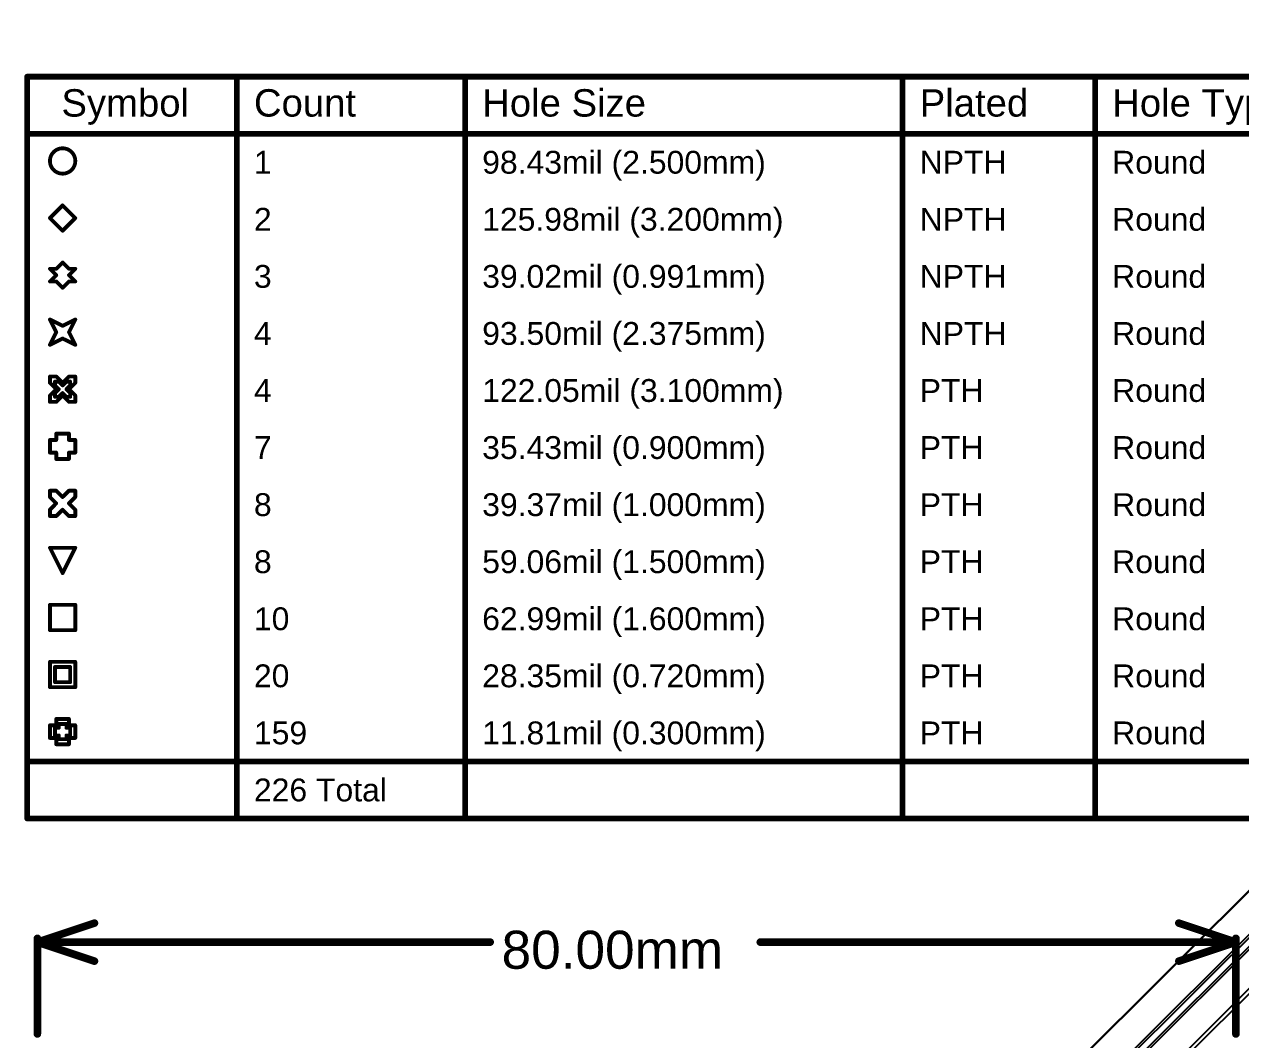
# Model space of a CAD drawing. Header units: inches. Extents: x -5 to 5258, y -4 to 5281.
# Drawn here: x -4.9 to 76.3, y 106.3 to 174.1 of the extents above; entities that cross this region are included whole.
import ezdxf

# ---------------------------------------------------------------- set-up
doc = ezdxf.new("R2010")
doc.units = ezdxf.units.IN
for name, color, linetype in [('Dimensions', 6, 'Continuous'), ('Drill Drawing', 1, 'Continuous'), ('Top Solder', 216, 'Continuous')]:
    doc.layers.add(name, color=color, linetype=linetype)
doc.styles.add('Arial', font='', dxfattribs={"height": 0.2})
doc.styles.get('Arial').set_extended_font_data('Arial')

# ---------------------------------------------------------------- blocks, each defined once
blk = doc.blocks.new('28_UFQFPN__4_4__9')
at = {"layer": 'Top Solder'}
for p in [(-1.739, 1.711), (-1.589, -1.289), (-1.289, 2.211), (-1.289, -1.589), (1.561, -1.589), (1.711, 2.211), (2.211, 1.711), (2.211, -1.289)]:
    blk.add_line(p, (5248.373, 5235.421), dxfattribs=at)

msp = doc.modelspace()

# ---------------------------------------------------------------- linework, layer by layer
at = {"layer": 'Dimensions'}
for points in [[(-4.009, 112.776, 0.508, 0.508, 0), (-0.199, 114.046, 0.508, 0.508, 0)], [(72.181, 114.046, 0.508, 0.508, 0), (75.991, 112.776, 0.508, 0.508, 0)], [(-4.009, 106.644, 0.508, 0.508, 0), (-4.009, 113.03, 0.508, 0.508, 0)], [(-4.009, 112.776, 0.508, 0.508, 0), (-0.199, 111.506, 0.508, 0.508, 0)], [(-4.009, 112.776, 0.508, 0.508, 0), (26.214, 112.776, 0.508, 0.508, 0)], [(44.243, 112.776, 0.508, 0.508, 0), (75.991, 112.776, 0.508, 0.508, 0)], [(72.181, 111.506, 0.508, 0.508, 0), (75.991, 112.776, 0.508, 0.508, 0)], [(75.991, 106.644, 0.508, 0.508, 0), (75.991, 113.03, 0.508, 0.508, 0)]]:
    msp.add_lwpolyline(points, format="xyseb", dxfattribs=at)
for points in [[(-0.326, 114.046, 0.254, 0.254, 1), (-0.072, 114.046, 0.254, 0.254, 1)], [(72.054, 114.046, 0.254, 0.254, 1), (72.308, 114.046, 0.254, 0.254, 1)], [(-4.136, 113.03, 0.254, 0.254, 1), (-3.882, 113.03, 0.254, 0.254, 1)], [(-4.136, 112.776, 0.254, 0.254, 1), (-3.882, 112.776, 0.254, 0.254, 1)], [(-4.136, 112.776, 0.254, 0.254, 1), (-3.882, 112.776, 0.254, 0.254, 1)], [(-4.136, 112.776, 0.254, 0.254, 1), (-3.882, 112.776, 0.254, 0.254, 1)], [(26.087, 112.776, 0.254, 0.254, 1), (26.341, 112.776, 0.254, 0.254, 1)], [(44.116, 112.776, 0.254, 0.254, 1), (44.37, 112.776, 0.254, 0.254, 1)], [(75.864, 113.03, 0.254, 0.254, 1), (76.118, 113.03, 0.254, 0.254, 1)], [(75.864, 112.776, 0.254, 0.254, 1), (76.118, 112.776, 0.254, 0.254, 1)], [(75.864, 112.776, 0.254, 0.254, 1), (76.118, 112.776, 0.254, 0.254, 1)], [(75.864, 112.776, 0.254, 0.254, 1), (76.118, 112.776, 0.254, 0.254, 1)], [(-0.326, 111.506, 0.254, 0.254, 1), (-0.072, 111.506, 0.254, 0.254, 1)], [(72.054, 111.506, 0.254, 0.254, 1), (72.308, 111.506, 0.254, 0.254, 1)], [(-4.136, 106.644, 0.254, 0.254, 1), (-3.882, 106.644, 0.254, 0.254, 1)], [(75.864, 106.644, 0.254, 0.254, 1), (76.118, 106.644, 0.254, 0.254, 1)]]:
    msp.add_lwpolyline(points, format="xyseb", close=True, dxfattribs=at)
at = {"layer": 'Drill Drawing'}
for points in [[(-4.689, 170.561, 0.381, 0.381, 0), (278.035, 170.561, 0.381, 0.381, 0)], [(-4.689, 121.031, 0.381, 0.381, 0), (-4.689, 170.561, 0.381, 0.381, 0)], [(9.303, 121.031, 0.381, 0.381, 0), (9.303, 170.561, 0.381, 0.381, 0)], [(24.539, 121.031, 0.381, 0.381, 0), (24.539, 170.561, 0.381, 0.381, 0)], [(53.741, 121.031, 0.381, 0.381, 0), (53.741, 170.561, 0.381, 0.381, 0)], [(66.59, 121.031, 0.381, 0.381, 0), (66.59, 170.561, 0.381, 0.381, 0)], [(-4.689, 166.751, 0.381, 0.381, 0), (278.035, 166.751, 0.381, 0.381, 0)], [(-3.17, 161.121, 0.254, 0.254, 0), (-2.324, 161.967, 0.254, 0.254, 0)], [(-2.324, 161.967, 0.254, 0.254, 0), (-1.477, 161.121, 0.254, 0.254, 0)], [(-3.17, 161.121, 0.254, 0.254, 0), (-2.324, 160.274, 0.254, 0.254, 0)], [(-2.324, 160.274, 0.254, 0.254, 0), (-1.477, 161.121, 0.254, 0.254, 0)], [(-3.17, 157.734, 0.254, 0.254, 0), (-2.747, 157.311, 0.254, 0.254, 0)], [(-3.17, 157.734, 0.254, 0.254, 0), (-2.747, 157.734, 0.254, 0.254, 0)], [(-2.747, 157.734, 0.254, 0.254, 0), (-2.324, 158.157, 0.254, 0.254, 0)], [(-2.324, 158.157, 0.254, 0.254, 0), (-1.9, 157.734, 0.254, 0.254, 0)], [(-1.9, 157.734, 0.254, 0.254, 0), (-1.477, 157.734, 0.254, 0.254, 0)], [(-1.9, 157.311, 0.254, 0.254, 0), (-1.477, 157.734, 0.254, 0.254, 0)], [(-3.17, 156.887, 0.254, 0.254, 0), (-2.747, 157.311, 0.254, 0.254, 0)], [(-3.17, 156.887, 0.254, 0.254, 0), (-2.747, 156.887, 0.254, 0.254, 0)], [(-2.747, 156.887, 0.254, 0.254, 0), (-2.324, 156.464, 0.254, 0.254, 0)], [(-2.324, 156.464, 0.254, 0.254, 0), (-1.9, 156.887, 0.254, 0.254, 0)], [(-1.9, 157.311, 0.254, 0.254, 0), (-1.477, 156.887, 0.254, 0.254, 0)], [(-1.9, 156.887, 0.254, 0.254, 0), (-1.477, 156.887, 0.254, 0.254, 0)], [(-3.17, 154.347, 0.254, 0.254, 0), (-2.324, 153.924, 0.254, 0.254, 0)], [(-3.17, 154.347, 0.254, 0.254, 0), (-2.747, 153.501, 0.254, 0.254, 0)], [(-2.324, 153.924, 0.254, 0.254, 0), (-1.477, 154.347, 0.254, 0.254, 0)], [(-1.9, 153.501, 0.254, 0.254, 0), (-1.477, 154.347, 0.254, 0.254, 0)], [(-3.17, 152.654, 0.254, 0.254, 0), (-2.747, 153.501, 0.254, 0.254, 0)], [(-1.9, 153.501, 0.254, 0.254, 0), (-1.477, 152.654, 0.254, 0.254, 0)], [(-3.17, 152.654, 0.254, 0.254, 0), (-2.324, 153.077, 0.254, 0.254, 0)], [(-2.324, 153.077, 0.254, 0.254, 0), (-1.477, 152.654, 0.254, 0.254, 0)], [(-3.17, 150.114, 0.254, 0.254, 0), (-3.17, 150.537, 0.254, 0.254, 0)], [(-3.17, 150.537, 0.254, 0.254, 0), (-2.747, 150.537, 0.254, 0.254, 0)], [(-3.17, 150.114, 0.254, 0.254, 0), (-2.747, 149.691, 0.254, 0.254, 0)], [(-2.832, 149.945, 0.254, 0.254, 0), (-2.832, 150.199, 0.254, 0.254, 0)], [(-2.832, 150.199, 0.254, 0.254, 0), (-2.578, 150.199, 0.254, 0.254, 0)], [(-2.747, 150.537, 0.254, 0.254, 0), (-2.324, 150.114, 0.254, 0.254, 0)], [(-2.578, 150.199, 0.254, 0.254, 0), (-2.324, 149.945, 0.254, 0.254, 0)], [(-2.324, 150.114, 0.254, 0.254, 0), (-1.9, 150.537, 0.254, 0.254, 0)], [(-2.324, 149.945, 0.254, 0.254, 0), (-2.07, 150.199, 0.254, 0.254, 0)], [(-2.07, 150.199, 0.254, 0.254, 0), (-1.816, 150.199, 0.254, 0.254, 0)], [(-1.9, 150.537, 0.254, 0.254, 0), (-1.477, 150.537, 0.254, 0.254, 0)], [(-1.9, 149.691, 0.254, 0.254, 0), (-1.477, 150.114, 0.254, 0.254, 0)], [(-1.816, 149.945, 0.254, 0.254, 0), (-1.816, 150.199, 0.254, 0.254, 0)], [(-1.477, 150.114, 0.254, 0.254, 0), (-1.477, 150.537, 0.254, 0.254, 0)], [(-3.17, 149.267, 0.254, 0.254, 0), (-2.747, 149.691, 0.254, 0.254, 0)], [(-3.17, 148.844, 0.254, 0.254, 0), (-3.17, 149.267, 0.254, 0.254, 0)], [(-2.832, 149.945, 0.254, 0.254, 0), (-2.578, 149.691, 0.254, 0.254, 0)], [(-2.832, 149.437, 0.254, 0.254, 0), (-2.578, 149.691, 0.254, 0.254, 0)], [(-2.832, 149.183, 0.254, 0.254, 0), (-2.832, 149.437, 0.254, 0.254, 0)], [(-2.747, 148.844, 0.254, 0.254, 0), (-2.324, 149.267, 0.254, 0.254, 0)], [(-2.578, 149.183, 0.254, 0.254, 0), (-2.324, 149.437, 0.254, 0.254, 0)], [(-2.324, 149.437, 0.254, 0.254, 0), (-2.07, 149.183, 0.254, 0.254, 0)], [(-2.324, 149.267, 0.254, 0.254, 0), (-1.9, 148.844, 0.254, 0.254, 0)], [(-2.07, 149.691, 0.254, 0.254, 0), (-1.816, 149.945, 0.254, 0.254, 0)], [(-2.07, 149.691, 0.254, 0.254, 0), (-1.816, 149.437, 0.254, 0.254, 0)], [(-1.9, 149.691, 0.254, 0.254, 0), (-1.477, 149.267, 0.254, 0.254, 0)], [(-1.816, 149.183, 0.254, 0.254, 0), (-1.816, 149.437, 0.254, 0.254, 0)], [(-1.477, 148.844, 0.254, 0.254, 0), (-1.477, 149.267, 0.254, 0.254, 0)], [(-3.17, 148.844, 0.254, 0.254, 0), (-2.747, 148.844, 0.254, 0.254, 0)], [(-2.832, 149.183, 0.254, 0.254, 0), (-2.578, 149.183, 0.254, 0.254, 0)], [(-2.07, 149.183, 0.254, 0.254, 0), (-1.816, 149.183, 0.254, 0.254, 0)], [(-1.9, 148.844, 0.254, 0.254, 0), (-1.477, 148.844, 0.254, 0.254, 0)], [(-3.17, 145.457, 0.254, 0.254, 0), (-3.17, 146.304, 0.254, 0.254, 0)], [(-3.17, 146.304, 0.254, 0.254, 0), (-2.747, 146.304, 0.254, 0.254, 0)], [(-2.747, 146.304, 0.254, 0.254, 0), (-2.747, 146.727, 0.254, 0.254, 0)], [(-2.747, 146.727, 0.254, 0.254, 0), (-1.9, 146.727, 0.254, 0.254, 0)], [(-1.9, 146.304, 0.254, 0.254, 0), (-1.9, 146.727, 0.254, 0.254, 0)], [(-1.9, 146.304, 0.254, 0.254, 0), (-1.477, 146.304, 0.254, 0.254, 0)], [(-1.477, 145.457, 0.254, 0.254, 0), (-1.477, 146.304, 0.254, 0.254, 0)], [(-3.17, 145.457, 0.254, 0.254, 0), (-2.747, 145.457, 0.254, 0.254, 0)], [(-2.747, 145.034, 0.254, 0.254, 0), (-2.747, 145.457, 0.254, 0.254, 0)], [(-1.9, 145.457, 0.254, 0.254, 0), (-1.477, 145.457, 0.254, 0.254, 0)], [(-1.9, 145.034, 0.254, 0.254, 0), (-1.9, 145.457, 0.254, 0.254, 0)], [(-2.747, 145.034, 0.254, 0.254, 0), (-1.9, 145.034, 0.254, 0.254, 0)], [(-3.17, 142.494, 0.254, 0.254, 0), (-3.17, 142.917, 0.254, 0.254, 0)], [(-3.17, 142.917, 0.254, 0.254, 0), (-2.747, 142.917, 0.254, 0.254, 0)], [(-2.747, 142.917, 0.254, 0.254, 0), (-2.324, 142.494, 0.254, 0.254, 0)], [(-2.324, 142.494, 0.254, 0.254, 0), (-1.9, 142.917, 0.254, 0.254, 0)], [(-1.9, 142.917, 0.254, 0.254, 0), (-1.477, 142.917, 0.254, 0.254, 0)], [(-1.477, 142.494, 0.254, 0.254, 0), (-1.477, 142.917, 0.254, 0.254, 0)], [(-3.17, 142.494, 0.254, 0.254, 0), (-2.747, 142.071, 0.254, 0.254, 0)], [(-3.17, 141.647, 0.254, 0.254, 0), (-2.747, 142.071, 0.254, 0.254, 0)], [(-1.9, 142.071, 0.254, 0.254, 0), (-1.477, 142.494, 0.254, 0.254, 0)], [(-1.9, 142.071, 0.254, 0.254, 0), (-1.477, 141.647, 0.254, 0.254, 0)], [(-3.17, 141.224, 0.254, 0.254, 0), (-3.17, 141.647, 0.254, 0.254, 0)], [(-3.17, 141.224, 0.254, 0.254, 0), (-2.747, 141.224, 0.254, 0.254, 0)], [(-2.747, 141.224, 0.254, 0.254, 0), (-2.324, 141.647, 0.254, 0.254, 0)], [(-2.324, 141.647, 0.254, 0.254, 0), (-1.9, 141.224, 0.254, 0.254, 0)], [(-1.9, 141.224, 0.254, 0.254, 0), (-1.477, 141.224, 0.254, 0.254, 0)], [(-1.477, 141.224, 0.254, 0.254, 0), (-1.477, 141.647, 0.254, 0.254, 0)], [(-3.17, 139.107, 0.254, 0.254, 0), (-1.477, 139.107, 0.254, 0.254, 0)], [(-3.17, 139.107, 0.254, 0.254, 0), (-2.324, 137.414, 0.254, 0.254, 0)], [(-2.324, 137.414, 0.254, 0.254, 0), (-1.477, 139.107, 0.254, 0.254, 0)], [(-3.17, 135.297, 0.254, 0.254, 0), (-1.477, 135.297, 0.254, 0.254, 0)], [(-3.17, 133.604, 0.254, 0.254, 0), (-3.17, 135.297, 0.254, 0.254, 0)], [(-1.477, 133.604, 0.254, 0.254, 0), (-1.477, 135.297, 0.254, 0.254, 0)], [(-3.17, 133.604, 0.254, 0.254, 0), (-1.477, 133.604, 0.254, 0.254, 0)], [(-3.17, 131.487, 0.254, 0.254, 0), (-1.477, 131.487, 0.254, 0.254, 0)], [(-3.17, 129.794, 0.254, 0.254, 0), (-3.17, 131.487, 0.254, 0.254, 0)], [(-1.477, 129.794, 0.254, 0.254, 0), (-1.477, 131.487, 0.254, 0.254, 0)], [(-2.832, 131.149, 0.254, 0.254, 0), (-1.816, 131.149, 0.254, 0.254, 0)], [(-2.832, 130.133, 0.254, 0.254, 0), (-2.832, 131.149, 0.254, 0.254, 0)], [(-1.816, 130.133, 0.254, 0.254, 0), (-1.816, 131.149, 0.254, 0.254, 0)], [(-3.17, 129.794, 0.254, 0.254, 0), (-1.477, 129.794, 0.254, 0.254, 0)], [(-2.832, 130.133, 0.254, 0.254, 0), (-1.816, 130.133, 0.254, 0.254, 0)], [(-2.747, 127.254, 0.254, 0.254, 0), (-2.747, 127.677, 0.254, 0.254, 0)], [(-2.747, 127.677, 0.254, 0.254, 0), (-1.9, 127.677, 0.254, 0.254, 0)], [(-2.578, 127.085, 0.254, 0.254, 0), (-2.578, 127.339, 0.254, 0.254, 0)], [(-2.578, 127.339, 0.254, 0.254, 0), (-2.07, 127.339, 0.254, 0.254, 0)], [(-2.07, 127.085, 0.254, 0.254, 0), (-2.07, 127.339, 0.254, 0.254, 0)], [(-1.9, 127.254, 0.254, 0.254, 0), (-1.9, 127.677, 0.254, 0.254, 0)], [(-3.17, 126.407, 0.254, 0.254, 0), (-3.17, 127.254, 0.254, 0.254, 0)], [(-3.17, 127.254, 0.254, 0.254, 0), (-2.747, 127.254, 0.254, 0.254, 0)], [(-2.832, 126.577, 0.254, 0.254, 0), (-2.832, 127.085, 0.254, 0.254, 0)], [(-2.832, 127.085, 0.254, 0.254, 0), (-2.578, 127.085, 0.254, 0.254, 0)], [(-2.832, 126.577, 0.254, 0.254, 0), (-2.578, 126.577, 0.254, 0.254, 0)], [(-2.578, 126.323, 0.254, 0.254, 0), (-2.578, 126.577, 0.254, 0.254, 0)], [(-2.07, 127.085, 0.254, 0.254, 0), (-1.816, 127.085, 0.254, 0.254, 0)], [(-2.07, 126.577, 0.254, 0.254, 0), (-1.816, 126.577, 0.254, 0.254, 0)], [(-2.07, 126.323, 0.254, 0.254, 0), (-2.07, 126.577, 0.254, 0.254, 0)], [(-1.9, 127.254, 0.254, 0.254, 0), (-1.477, 127.254, 0.254, 0.254, 0)], [(-1.816, 126.577, 0.254, 0.254, 0), (-1.816, 127.085, 0.254, 0.254, 0)], [(-1.477, 126.407, 0.254, 0.254, 0), (-1.477, 127.254, 0.254, 0.254, 0)], [(-3.17, 126.407, 0.254, 0.254, 0), (-2.747, 126.407, 0.254, 0.254, 0)], [(-2.747, 125.984, 0.254, 0.254, 0), (-2.747, 126.407, 0.254, 0.254, 0)], [(-2.747, 125.984, 0.254, 0.254, 0), (-1.9, 125.984, 0.254, 0.254, 0)], [(-2.578, 126.323, 0.254, 0.254, 0), (-2.07, 126.323, 0.254, 0.254, 0)], [(-1.9, 126.407, 0.254, 0.254, 0), (-1.477, 126.407, 0.254, 0.254, 0)], [(-1.9, 125.984, 0.254, 0.254, 0), (-1.9, 126.407, 0.254, 0.254, 0)], [(-4.689, 124.841, 0.381, 0.381, 0), (278.035, 124.841, 0.381, 0.381, 0)], [(-4.689, 121.031, 0.381, 0.381, 0), (278.035, 121.031, 0.381, 0.381, 0)]]:
    msp.add_lwpolyline(points, format="xyseb", dxfattribs=at)
for points in [[(-4.784, 170.561, 0.191, 0.191, 1), (-4.594, 170.561, 0.191, 0.191, 1)], [(-4.784, 170.561, 0.191, 0.191, 1), (-4.594, 170.561, 0.191, 0.191, 1)], [(9.208, 170.561, 0.191, 0.191, 1), (9.398, 170.561, 0.191, 0.191, 1)], [(24.444, 170.561, 0.191, 0.191, 1), (24.634, 170.561, 0.191, 0.191, 1)], [(53.645, 170.561, 0.191, 0.191, 1), (53.836, 170.561, 0.191, 0.191, 1)], [(66.495, 170.561, 0.191, 0.191, 1), (66.685, 170.561, 0.191, 0.191, 1)], [(-4.784, 166.751, 0.191, 0.191, 1), (-4.594, 166.751, 0.191, 0.191, 1)], [(-1.477, 164.931, 0.254, 0.254, 1), (-3.17, 164.931, 0.254, 0.254, 1)], [(-3.234, 164.931, 0.127, 0.127, 1), (-3.107, 164.931, 0.127, 0.127, 1)], [(-1.541, 164.931, 0.127, 0.127, 1), (-1.414, 164.931, 0.127, 0.127, 1)], [(-2.387, 161.967, 0.127, 0.127, 1), (-2.26, 161.967, 0.127, 0.127, 1)], [(-2.387, 161.967, 0.127, 0.127, 1), (-2.26, 161.967, 0.127, 0.127, 1)], [(-3.234, 161.121, 0.127, 0.127, 1), (-3.107, 161.121, 0.127, 0.127, 1)], [(-3.234, 161.121, 0.127, 0.127, 1), (-3.107, 161.121, 0.127, 0.127, 1)], [(-1.541, 161.121, 0.127, 0.127, 1), (-1.414, 161.121, 0.127, 0.127, 1)], [(-1.541, 161.121, 0.127, 0.127, 1), (-1.414, 161.121, 0.127, 0.127, 1)], [(-2.387, 160.274, 0.127, 0.127, 1), (-2.26, 160.274, 0.127, 0.127, 1)], [(-2.387, 160.274, 0.127, 0.127, 1), (-2.26, 160.274, 0.127, 0.127, 1)], [(-3.234, 157.734, 0.127, 0.127, 1), (-3.107, 157.734, 0.127, 0.127, 1)], [(-3.234, 157.734, 0.127, 0.127, 1), (-3.107, 157.734, 0.127, 0.127, 1)], [(-2.811, 157.734, 0.127, 0.127, 1), (-2.684, 157.734, 0.127, 0.127, 1)], [(-2.811, 157.734, 0.127, 0.127, 1), (-2.684, 157.734, 0.127, 0.127, 1)], [(-2.387, 158.157, 0.127, 0.127, 1), (-2.26, 158.157, 0.127, 0.127, 1)], [(-2.387, 158.157, 0.127, 0.127, 1), (-2.26, 158.157, 0.127, 0.127, 1)], [(-1.964, 157.734, 0.127, 0.127, 1), (-1.837, 157.734, 0.127, 0.127, 1)], [(-1.964, 157.734, 0.127, 0.127, 1), (-1.837, 157.734, 0.127, 0.127, 1)], [(-1.541, 157.734, 0.127, 0.127, 1), (-1.414, 157.734, 0.127, 0.127, 1)], [(-1.541, 157.734, 0.127, 0.127, 1), (-1.414, 157.734, 0.127, 0.127, 1)], [(-3.234, 156.887, 0.127, 0.127, 1), (-3.107, 156.887, 0.127, 0.127, 1)], [(-3.234, 156.887, 0.127, 0.127, 1), (-3.107, 156.887, 0.127, 0.127, 1)], [(-2.811, 157.311, 0.127, 0.127, 1), (-2.684, 157.311, 0.127, 0.127, 1)], [(-2.811, 157.311, 0.127, 0.127, 1), (-2.684, 157.311, 0.127, 0.127, 1)], [(-2.811, 156.887, 0.127, 0.127, 1), (-2.684, 156.887, 0.127, 0.127, 1)], [(-2.811, 156.887, 0.127, 0.127, 1), (-2.684, 156.887, 0.127, 0.127, 1)], [(-1.964, 157.311, 0.127, 0.127, 1), (-1.837, 157.311, 0.127, 0.127, 1)], [(-1.964, 157.311, 0.127, 0.127, 1), (-1.837, 157.311, 0.127, 0.127, 1)], [(-1.964, 156.887, 0.127, 0.127, 1), (-1.837, 156.887, 0.127, 0.127, 1)], [(-1.964, 156.887, 0.127, 0.127, 1), (-1.837, 156.887, 0.127, 0.127, 1)], [(-1.541, 156.887, 0.127, 0.127, 1), (-1.414, 156.887, 0.127, 0.127, 1)], [(-1.541, 156.887, 0.127, 0.127, 1), (-1.414, 156.887, 0.127, 0.127, 1)], [(-2.387, 156.464, 0.127, 0.127, 1), (-2.26, 156.464, 0.127, 0.127, 1)], [(-2.387, 156.464, 0.127, 0.127, 1), (-2.26, 156.464, 0.127, 0.127, 1)], [(-3.234, 154.347, 0.127, 0.127, 1), (-3.107, 154.347, 0.127, 0.127, 1)], [(-3.234, 154.347, 0.127, 0.127, 1), (-3.107, 154.347, 0.127, 0.127, 1)], [(-1.541, 154.347, 0.127, 0.127, 1), (-1.414, 154.347, 0.127, 0.127, 1)], [(-1.541, 154.347, 0.127, 0.127, 1), (-1.414, 154.347, 0.127, 0.127, 1)], [(-2.811, 153.501, 0.127, 0.127, 1), (-2.684, 153.501, 0.127, 0.127, 1)], [(-2.811, 153.501, 0.127, 0.127, 1), (-2.684, 153.501, 0.127, 0.127, 1)], [(-2.387, 153.924, 0.127, 0.127, 1), (-2.26, 153.924, 0.127, 0.127, 1)], [(-2.387, 153.924, 0.127, 0.127, 1), (-2.26, 153.924, 0.127, 0.127, 1)], [(-1.964, 153.501, 0.127, 0.127, 1), (-1.837, 153.501, 0.127, 0.127, 1)], [(-1.964, 153.501, 0.127, 0.127, 1), (-1.837, 153.501, 0.127, 0.127, 1)], [(-3.234, 152.654, 0.127, 0.127, 1), (-3.107, 152.654, 0.127, 0.127, 1)], [(-3.234, 152.654, 0.127, 0.127, 1), (-3.107, 152.654, 0.127, 0.127, 1)], [(-2.387, 153.077, 0.127, 0.127, 1), (-2.26, 153.077, 0.127, 0.127, 1)], [(-2.387, 153.077, 0.127, 0.127, 1), (-2.26, 153.077, 0.127, 0.127, 1)], [(-1.541, 152.654, 0.127, 0.127, 1), (-1.414, 152.654, 0.127, 0.127, 1)], [(-1.541, 152.654, 0.127, 0.127, 1), (-1.414, 152.654, 0.127, 0.127, 1)], [(-3.234, 150.537, 0.127, 0.127, 1), (-3.107, 150.537, 0.127, 0.127, 1)], [(-3.234, 150.537, 0.127, 0.127, 1), (-3.107, 150.537, 0.127, 0.127, 1)], [(-3.234, 150.114, 0.127, 0.127, 1), (-3.107, 150.114, 0.127, 0.127, 1)], [(-3.234, 150.114, 0.127, 0.127, 1), (-3.107, 150.114, 0.127, 0.127, 1)], [(-2.895, 150.199, 0.127, 0.127, 1), (-2.768, 150.199, 0.127, 0.127, 1)], [(-2.895, 150.199, 0.127, 0.127, 1), (-2.768, 150.199, 0.127, 0.127, 1)], [(-2.811, 150.537, 0.127, 0.127, 1), (-2.684, 150.537, 0.127, 0.127, 1)], [(-2.811, 150.537, 0.127, 0.127, 1), (-2.684, 150.537, 0.127, 0.127, 1)], [(-2.641, 150.199, 0.127, 0.127, 1), (-2.514, 150.199, 0.127, 0.127, 1)], [(-2.641, 150.199, 0.127, 0.127, 1), (-2.514, 150.199, 0.127, 0.127, 1)], [(-2.387, 150.114, 0.127, 0.127, 1), (-2.26, 150.114, 0.127, 0.127, 1)], [(-2.387, 150.114, 0.127, 0.127, 1), (-2.26, 150.114, 0.127, 0.127, 1)], [(-2.133, 150.199, 0.127, 0.127, 1), (-2.006, 150.199, 0.127, 0.127, 1)], [(-2.133, 150.199, 0.127, 0.127, 1), (-2.006, 150.199, 0.127, 0.127, 1)], [(-1.964, 150.537, 0.127, 0.127, 1), (-1.837, 150.537, 0.127, 0.127, 1)], [(-1.964, 150.537, 0.127, 0.127, 1), (-1.837, 150.537, 0.127, 0.127, 1)], [(-1.879, 150.199, 0.127, 0.127, 1), (-1.752, 150.199, 0.127, 0.127, 1)], [(-1.879, 150.199, 0.127, 0.127, 1), (-1.752, 150.199, 0.127, 0.127, 1)], [(-1.541, 150.537, 0.127, 0.127, 1), (-1.414, 150.537, 0.127, 0.127, 1)], [(-1.541, 150.537, 0.127, 0.127, 1), (-1.414, 150.537, 0.127, 0.127, 1)], [(-1.541, 150.114, 0.127, 0.127, 1), (-1.414, 150.114, 0.127, 0.127, 1)], [(-1.541, 150.114, 0.127, 0.127, 1), (-1.414, 150.114, 0.127, 0.127, 1)], [(-3.234, 149.267, 0.127, 0.127, 1), (-3.107, 149.267, 0.127, 0.127, 1)], [(-3.234, 149.267, 0.127, 0.127, 1), (-3.107, 149.267, 0.127, 0.127, 1)], [(-2.895, 149.945, 0.127, 0.127, 1), (-2.768, 149.945, 0.127, 0.127, 1)], [(-2.895, 149.945, 0.127, 0.127, 1), (-2.768, 149.945, 0.127, 0.127, 1)], [(-2.895, 149.437, 0.127, 0.127, 1), (-2.768, 149.437, 0.127, 0.127, 1)], [(-2.895, 149.437, 0.127, 0.127, 1), (-2.768, 149.437, 0.127, 0.127, 1)], [(-2.811, 149.691, 0.127, 0.127, 1), (-2.684, 149.691, 0.127, 0.127, 1)], [(-2.811, 149.691, 0.127, 0.127, 1), (-2.684, 149.691, 0.127, 0.127, 1)], [(-2.641, 149.691, 0.127, 0.127, 1), (-2.514, 149.691, 0.127, 0.127, 1)], [(-2.641, 149.691, 0.127, 0.127, 1), (-2.514, 149.691, 0.127, 0.127, 1)], [(-2.387, 149.945, 0.127, 0.127, 1), (-2.26, 149.945, 0.127, 0.127, 1)], [(-2.387, 149.945, 0.127, 0.127, 1), (-2.26, 149.945, 0.127, 0.127, 1)], [(-2.387, 149.437, 0.127, 0.127, 1), (-2.26, 149.437, 0.127, 0.127, 1)], [(-2.387, 149.437, 0.127, 0.127, 1), (-2.26, 149.437, 0.127, 0.127, 1)], [(-2.387, 149.267, 0.127, 0.127, 1), (-2.26, 149.267, 0.127, 0.127, 1)], [(-2.387, 149.267, 0.127, 0.127, 1), (-2.26, 149.267, 0.127, 0.127, 1)], [(-2.133, 149.691, 0.127, 0.127, 1), (-2.006, 149.691, 0.127, 0.127, 1)], [(-2.133, 149.691, 0.127, 0.127, 1), (-2.006, 149.691, 0.127, 0.127, 1)], [(-1.964, 149.691, 0.127, 0.127, 1), (-1.837, 149.691, 0.127, 0.127, 1)], [(-1.964, 149.691, 0.127, 0.127, 1), (-1.837, 149.691, 0.127, 0.127, 1)], [(-1.879, 149.945, 0.127, 0.127, 1), (-1.752, 149.945, 0.127, 0.127, 1)], [(-1.879, 149.945, 0.127, 0.127, 1), (-1.752, 149.945, 0.127, 0.127, 1)], [(-1.879, 149.437, 0.127, 0.127, 1), (-1.752, 149.437, 0.127, 0.127, 1)], [(-1.879, 149.437, 0.127, 0.127, 1), (-1.752, 149.437, 0.127, 0.127, 1)], [(-1.541, 149.267, 0.127, 0.127, 1), (-1.414, 149.267, 0.127, 0.127, 1)], [(-1.541, 149.267, 0.127, 0.127, 1), (-1.414, 149.267, 0.127, 0.127, 1)], [(-3.234, 148.844, 0.127, 0.127, 1), (-3.107, 148.844, 0.127, 0.127, 1)], [(-3.234, 148.844, 0.127, 0.127, 1), (-3.107, 148.844, 0.127, 0.127, 1)], [(-2.895, 149.183, 0.127, 0.127, 1), (-2.768, 149.183, 0.127, 0.127, 1)], [(-2.895, 149.183, 0.127, 0.127, 1), (-2.768, 149.183, 0.127, 0.127, 1)], [(-2.811, 148.844, 0.127, 0.127, 1), (-2.684, 148.844, 0.127, 0.127, 1)], [(-2.811, 148.844, 0.127, 0.127, 1), (-2.684, 148.844, 0.127, 0.127, 1)], [(-2.641, 149.183, 0.127, 0.127, 1), (-2.514, 149.183, 0.127, 0.127, 1)], [(-2.641, 149.183, 0.127, 0.127, 1), (-2.514, 149.183, 0.127, 0.127, 1)], [(-2.133, 149.183, 0.127, 0.127, 1), (-2.006, 149.183, 0.127, 0.127, 1)], [(-2.133, 149.183, 0.127, 0.127, 1), (-2.006, 149.183, 0.127, 0.127, 1)], [(-1.964, 148.844, 0.127, 0.127, 1), (-1.837, 148.844, 0.127, 0.127, 1)], [(-1.964, 148.844, 0.127, 0.127, 1), (-1.837, 148.844, 0.127, 0.127, 1)], [(-1.879, 149.183, 0.127, 0.127, 1), (-1.752, 149.183, 0.127, 0.127, 1)], [(-1.879, 149.183, 0.127, 0.127, 1), (-1.752, 149.183, 0.127, 0.127, 1)], [(-1.541, 148.844, 0.127, 0.127, 1), (-1.414, 148.844, 0.127, 0.127, 1)], [(-1.541, 148.844, 0.127, 0.127, 1), (-1.414, 148.844, 0.127, 0.127, 1)], [(-3.234, 146.304, 0.127, 0.127, 1), (-3.107, 146.304, 0.127, 0.127, 1)], [(-3.234, 146.304, 0.127, 0.127, 1), (-3.107, 146.304, 0.127, 0.127, 1)], [(-2.811, 146.727, 0.127, 0.127, 1), (-2.684, 146.727, 0.127, 0.127, 1)], [(-2.811, 146.727, 0.127, 0.127, 1), (-2.684, 146.727, 0.127, 0.127, 1)], [(-2.811, 146.304, 0.127, 0.127, 1), (-2.684, 146.304, 0.127, 0.127, 1)], [(-2.811, 146.304, 0.127, 0.127, 1), (-2.684, 146.304, 0.127, 0.127, 1)], [(-1.964, 146.727, 0.127, 0.127, 1), (-1.837, 146.727, 0.127, 0.127, 1)], [(-1.964, 146.727, 0.127, 0.127, 1), (-1.837, 146.727, 0.127, 0.127, 1)], [(-1.964, 146.304, 0.127, 0.127, 1), (-1.837, 146.304, 0.127, 0.127, 1)], [(-1.964, 146.304, 0.127, 0.127, 1), (-1.837, 146.304, 0.127, 0.127, 1)], [(-1.541, 146.304, 0.127, 0.127, 1), (-1.414, 146.304, 0.127, 0.127, 1)], [(-1.541, 146.304, 0.127, 0.127, 1), (-1.414, 146.304, 0.127, 0.127, 1)], [(-3.234, 145.457, 0.127, 0.127, 1), (-3.107, 145.457, 0.127, 0.127, 1)], [(-3.234, 145.457, 0.127, 0.127, 1), (-3.107, 145.457, 0.127, 0.127, 1)], [(-2.811, 145.457, 0.127, 0.127, 1), (-2.684, 145.457, 0.127, 0.127, 1)], [(-2.811, 145.457, 0.127, 0.127, 1), (-2.684, 145.457, 0.127, 0.127, 1)], [(-1.964, 145.457, 0.127, 0.127, 1), (-1.837, 145.457, 0.127, 0.127, 1)], [(-1.964, 145.457, 0.127, 0.127, 1), (-1.837, 145.457, 0.127, 0.127, 1)], [(-1.541, 145.457, 0.127, 0.127, 1), (-1.414, 145.457, 0.127, 0.127, 1)], [(-1.541, 145.457, 0.127, 0.127, 1), (-1.414, 145.457, 0.127, 0.127, 1)], [(-2.811, 145.034, 0.127, 0.127, 1), (-2.684, 145.034, 0.127, 0.127, 1)], [(-2.811, 145.034, 0.127, 0.127, 1), (-2.684, 145.034, 0.127, 0.127, 1)], [(-1.964, 145.034, 0.127, 0.127, 1), (-1.837, 145.034, 0.127, 0.127, 1)], [(-1.964, 145.034, 0.127, 0.127, 1), (-1.837, 145.034, 0.127, 0.127, 1)], [(-3.234, 142.917, 0.127, 0.127, 1), (-3.107, 142.917, 0.127, 0.127, 1)], [(-3.234, 142.917, 0.127, 0.127, 1), (-3.107, 142.917, 0.127, 0.127, 1)], [(-2.811, 142.917, 0.127, 0.127, 1), (-2.684, 142.917, 0.127, 0.127, 1)], [(-2.811, 142.917, 0.127, 0.127, 1), (-2.684, 142.917, 0.127, 0.127, 1)], [(-1.964, 142.917, 0.127, 0.127, 1), (-1.837, 142.917, 0.127, 0.127, 1)], [(-1.964, 142.917, 0.127, 0.127, 1), (-1.837, 142.917, 0.127, 0.127, 1)], [(-1.541, 142.917, 0.127, 0.127, 1), (-1.414, 142.917, 0.127, 0.127, 1)], [(-1.541, 142.917, 0.127, 0.127, 1), (-1.414, 142.917, 0.127, 0.127, 1)], [(-3.234, 142.494, 0.127, 0.127, 1), (-3.107, 142.494, 0.127, 0.127, 1)], [(-3.234, 142.494, 0.127, 0.127, 1), (-3.107, 142.494, 0.127, 0.127, 1)], [(-2.811, 142.071, 0.127, 0.127, 1), (-2.684, 142.071, 0.127, 0.127, 1)], [(-2.811, 142.071, 0.127, 0.127, 1), (-2.684, 142.071, 0.127, 0.127, 1)], [(-2.387, 142.494, 0.127, 0.127, 1), (-2.26, 142.494, 0.127, 0.127, 1)], [(-2.387, 142.494, 0.127, 0.127, 1), (-2.26, 142.494, 0.127, 0.127, 1)], [(-1.964, 142.071, 0.127, 0.127, 1), (-1.837, 142.071, 0.127, 0.127, 1)], [(-1.964, 142.071, 0.127, 0.127, 1), (-1.837, 142.071, 0.127, 0.127, 1)], [(-1.541, 142.494, 0.127, 0.127, 1), (-1.414, 142.494, 0.127, 0.127, 1)], [(-1.541, 142.494, 0.127, 0.127, 1), (-1.414, 142.494, 0.127, 0.127, 1)], [(-3.234, 141.647, 0.127, 0.127, 1), (-3.107, 141.647, 0.127, 0.127, 1)], [(-3.234, 141.647, 0.127, 0.127, 1), (-3.107, 141.647, 0.127, 0.127, 1)], [(-3.234, 141.224, 0.127, 0.127, 1), (-3.107, 141.224, 0.127, 0.127, 1)], [(-3.234, 141.224, 0.127, 0.127, 1), (-3.107, 141.224, 0.127, 0.127, 1)], [(-2.811, 141.224, 0.127, 0.127, 1), (-2.684, 141.224, 0.127, 0.127, 1)], [(-2.811, 141.224, 0.127, 0.127, 1), (-2.684, 141.224, 0.127, 0.127, 1)], [(-2.387, 141.647, 0.127, 0.127, 1), (-2.26, 141.647, 0.127, 0.127, 1)], [(-2.387, 141.647, 0.127, 0.127, 1), (-2.26, 141.647, 0.127, 0.127, 1)], [(-1.964, 141.224, 0.127, 0.127, 1), (-1.837, 141.224, 0.127, 0.127, 1)], [(-1.964, 141.224, 0.127, 0.127, 1), (-1.837, 141.224, 0.127, 0.127, 1)], [(-1.541, 141.647, 0.127, 0.127, 1), (-1.414, 141.647, 0.127, 0.127, 1)], [(-1.541, 141.647, 0.127, 0.127, 1), (-1.414, 141.647, 0.127, 0.127, 1)], [(-1.541, 141.224, 0.127, 0.127, 1), (-1.414, 141.224, 0.127, 0.127, 1)], [(-1.541, 141.224, 0.127, 0.127, 1), (-1.414, 141.224, 0.127, 0.127, 1)], [(-3.234, 139.107, 0.127, 0.127, 1), (-3.107, 139.107, 0.127, 0.127, 1)], [(-3.234, 139.107, 0.127, 0.127, 1), (-3.107, 139.107, 0.127, 0.127, 1)], [(-1.541, 139.107, 0.127, 0.127, 1), (-1.414, 139.107, 0.127, 0.127, 1)], [(-1.541, 139.107, 0.127, 0.127, 1), (-1.414, 139.107, 0.127, 0.127, 1)], [(-2.387, 137.414, 0.127, 0.127, 1), (-2.26, 137.414, 0.127, 0.127, 1)], [(-2.387, 137.414, 0.127, 0.127, 1), (-2.26, 137.414, 0.127, 0.127, 1)], [(-3.234, 135.297, 0.127, 0.127, 1), (-3.107, 135.297, 0.127, 0.127, 1)], [(-3.234, 135.297, 0.127, 0.127, 1), (-3.107, 135.297, 0.127, 0.127, 1)], [(-1.541, 135.297, 0.127, 0.127, 1), (-1.414, 135.297, 0.127, 0.127, 1)], [(-1.541, 135.297, 0.127, 0.127, 1), (-1.414, 135.297, 0.127, 0.127, 1)], [(-3.234, 133.604, 0.127, 0.127, 1), (-3.107, 133.604, 0.127, 0.127, 1)], [(-3.234, 133.604, 0.127, 0.127, 1), (-3.107, 133.604, 0.127, 0.127, 1)], [(-1.541, 133.604, 0.127, 0.127, 1), (-1.414, 133.604, 0.127, 0.127, 1)], [(-1.541, 133.604, 0.127, 0.127, 1), (-1.414, 133.604, 0.127, 0.127, 1)], [(-3.234, 131.487, 0.127, 0.127, 1), (-3.107, 131.487, 0.127, 0.127, 1)], [(-3.234, 131.487, 0.127, 0.127, 1), (-3.107, 131.487, 0.127, 0.127, 1)], [(-1.541, 131.487, 0.127, 0.127, 1), (-1.414, 131.487, 0.127, 0.127, 1)], [(-1.541, 131.487, 0.127, 0.127, 1), (-1.414, 131.487, 0.127, 0.127, 1)], [(-2.895, 131.149, 0.127, 0.127, 1), (-2.768, 131.149, 0.127, 0.127, 1)], [(-2.895, 131.149, 0.127, 0.127, 1), (-2.768, 131.149, 0.127, 0.127, 1)], [(-1.879, 131.149, 0.127, 0.127, 1), (-1.752, 131.149, 0.127, 0.127, 1)], [(-1.879, 131.149, 0.127, 0.127, 1), (-1.752, 131.149, 0.127, 0.127, 1)], [(-3.234, 129.794, 0.127, 0.127, 1), (-3.107, 129.794, 0.127, 0.127, 1)], [(-3.234, 129.794, 0.127, 0.127, 1), (-3.107, 129.794, 0.127, 0.127, 1)], [(-2.895, 130.133, 0.127, 0.127, 1), (-2.768, 130.133, 0.127, 0.127, 1)], [(-2.895, 130.133, 0.127, 0.127, 1), (-2.768, 130.133, 0.127, 0.127, 1)], [(-1.879, 130.133, 0.127, 0.127, 1), (-1.752, 130.133, 0.127, 0.127, 1)], [(-1.879, 130.133, 0.127, 0.127, 1), (-1.752, 130.133, 0.127, 0.127, 1)], [(-1.541, 129.794, 0.127, 0.127, 1), (-1.414, 129.794, 0.127, 0.127, 1)], [(-1.541, 129.794, 0.127, 0.127, 1), (-1.414, 129.794, 0.127, 0.127, 1)], [(-2.811, 127.677, 0.127, 0.127, 1), (-2.684, 127.677, 0.127, 0.127, 1)], [(-2.811, 127.677, 0.127, 0.127, 1), (-2.684, 127.677, 0.127, 0.127, 1)], [(-2.641, 127.339, 0.127, 0.127, 1), (-2.514, 127.339, 0.127, 0.127, 1)], [(-2.641, 127.339, 0.127, 0.127, 1), (-2.514, 127.339, 0.127, 0.127, 1)], [(-2.133, 127.339, 0.127, 0.127, 1), (-2.006, 127.339, 0.127, 0.127, 1)], [(-2.133, 127.339, 0.127, 0.127, 1), (-2.006, 127.339, 0.127, 0.127, 1)], [(-1.964, 127.677, 0.127, 0.127, 1), (-1.837, 127.677, 0.127, 0.127, 1)], [(-1.964, 127.677, 0.127, 0.127, 1), (-1.837, 127.677, 0.127, 0.127, 1)], [(-3.234, 127.254, 0.127, 0.127, 1), (-3.107, 127.254, 0.127, 0.127, 1)], [(-3.234, 127.254, 0.127, 0.127, 1), (-3.107, 127.254, 0.127, 0.127, 1)], [(-2.895, 127.085, 0.127, 0.127, 1), (-2.768, 127.085, 0.127, 0.127, 1)], [(-2.895, 127.085, 0.127, 0.127, 1), (-2.768, 127.085, 0.127, 0.127, 1)], [(-2.895, 126.577, 0.127, 0.127, 1), (-2.768, 126.577, 0.127, 0.127, 1)], [(-2.895, 126.577, 0.127, 0.127, 1), (-2.768, 126.577, 0.127, 0.127, 1)], [(-2.811, 127.254, 0.127, 0.127, 1), (-2.684, 127.254, 0.127, 0.127, 1)], [(-2.811, 127.254, 0.127, 0.127, 1), (-2.684, 127.254, 0.127, 0.127, 1)], [(-2.641, 127.085, 0.127, 0.127, 1), (-2.514, 127.085, 0.127, 0.127, 1)], [(-2.641, 127.085, 0.127, 0.127, 1), (-2.514, 127.085, 0.127, 0.127, 1)], [(-2.641, 126.577, 0.127, 0.127, 1), (-2.514, 126.577, 0.127, 0.127, 1)], [(-2.641, 126.577, 0.127, 0.127, 1), (-2.514, 126.577, 0.127, 0.127, 1)], [(-2.133, 127.085, 0.127, 0.127, 1), (-2.006, 127.085, 0.127, 0.127, 1)], [(-2.133, 127.085, 0.127, 0.127, 1), (-2.006, 127.085, 0.127, 0.127, 1)], [(-2.133, 126.577, 0.127, 0.127, 1), (-2.006, 126.577, 0.127, 0.127, 1)], [(-2.133, 126.577, 0.127, 0.127, 1), (-2.006, 126.577, 0.127, 0.127, 1)], [(-1.964, 127.254, 0.127, 0.127, 1), (-1.837, 127.254, 0.127, 0.127, 1)], [(-1.964, 127.254, 0.127, 0.127, 1), (-1.837, 127.254, 0.127, 0.127, 1)], [(-1.879, 127.085, 0.127, 0.127, 1), (-1.752, 127.085, 0.127, 0.127, 1)], [(-1.879, 127.085, 0.127, 0.127, 1), (-1.752, 127.085, 0.127, 0.127, 1)], [(-1.879, 126.577, 0.127, 0.127, 1), (-1.752, 126.577, 0.127, 0.127, 1)], [(-1.879, 126.577, 0.127, 0.127, 1), (-1.752, 126.577, 0.127, 0.127, 1)], [(-1.541, 127.254, 0.127, 0.127, 1), (-1.414, 127.254, 0.127, 0.127, 1)], [(-1.541, 127.254, 0.127, 0.127, 1), (-1.414, 127.254, 0.127, 0.127, 1)], [(-3.234, 126.407, 0.127, 0.127, 1), (-3.107, 126.407, 0.127, 0.127, 1)], [(-3.234, 126.407, 0.127, 0.127, 1), (-3.107, 126.407, 0.127, 0.127, 1)], [(-2.811, 126.407, 0.127, 0.127, 1), (-2.684, 126.407, 0.127, 0.127, 1)], [(-2.811, 126.407, 0.127, 0.127, 1), (-2.684, 126.407, 0.127, 0.127, 1)], [(-2.811, 125.984, 0.127, 0.127, 1), (-2.684, 125.984, 0.127, 0.127, 1)], [(-2.811, 125.984, 0.127, 0.127, 1), (-2.684, 125.984, 0.127, 0.127, 1)], [(-2.641, 126.323, 0.127, 0.127, 1), (-2.514, 126.323, 0.127, 0.127, 1)], [(-2.641, 126.323, 0.127, 0.127, 1), (-2.514, 126.323, 0.127, 0.127, 1)], [(-2.133, 126.323, 0.127, 0.127, 1), (-2.006, 126.323, 0.127, 0.127, 1)], [(-2.133, 126.323, 0.127, 0.127, 1), (-2.006, 126.323, 0.127, 0.127, 1)], [(-1.964, 126.407, 0.127, 0.127, 1), (-1.837, 126.407, 0.127, 0.127, 1)], [(-1.964, 126.407, 0.127, 0.127, 1), (-1.837, 126.407, 0.127, 0.127, 1)], [(-1.964, 125.984, 0.127, 0.127, 1), (-1.837, 125.984, 0.127, 0.127, 1)], [(-1.964, 125.984, 0.127, 0.127, 1), (-1.837, 125.984, 0.127, 0.127, 1)], [(-1.541, 126.407, 0.127, 0.127, 1), (-1.414, 126.407, 0.127, 0.127, 1)], [(-1.541, 126.407, 0.127, 0.127, 1), (-1.414, 126.407, 0.127, 0.127, 1)], [(-4.784, 124.841, 0.191, 0.191, 1), (-4.594, 124.841, 0.191, 0.191, 1)], [(-4.784, 121.031, 0.191, 0.191, 1), (-4.594, 121.031, 0.191, 0.191, 1)], [(-4.784, 121.031, 0.191, 0.191, 1), (-4.594, 121.031, 0.191, 0.191, 1)], [(9.208, 121.031, 0.191, 0.191, 1), (9.398, 121.031, 0.191, 0.191, 1)], [(24.444, 121.031, 0.191, 0.191, 1), (24.634, 121.031, 0.191, 0.191, 1)], [(53.645, 121.031, 0.191, 0.191, 1), (53.836, 121.031, 0.191, 0.191, 1)], [(66.495, 121.031, 0.191, 0.191, 1), (66.685, 121.031, 0.191, 0.191, 1)]]:
    msp.add_lwpolyline(points, format="xyseb", close=True, dxfattribs=at)

# ---------------------------------------------------------------- block references
msp.add_blockref('28_UFQFPN__4_4__9', (9.381, 45.468))

# ---------------------------------------------------------------- texts
at = {"layer": 'Dimensions', "style": 'Arial'}
msp.add_text('80.00mm', height=2.54, dxfattribs=at).set_placement((26.976, 110.998))
at = {"layer": 'Drill Drawing', "style": 'Arial'}
for s, height, p in [('Symbol', 1.8288, (-2.403, 167.894)), ('Count', 1.8288, (10.446, 167.894)), ('Hole Size', 1.8288, (25.682, 167.894)), ('Plated', 1.8288, (54.884, 167.894)), ('Hole Type', 1.8288, (67.733, 167.894)), ('98.43mil (2.500mm)', 1.524, (25.682, 164.084)), ('Round', 1.524, (67.733, 164.084)), ('1', 1.524, (10.446, 164.084)), ('NPTH', 1.524, (54.884, 164.084)), ('2', 1.524, (10.446, 160.274)), ('125.98mil (3.200mm)', 1.524, (25.682, 160.274)), ('NPTH', 1.524, (54.884, 160.274)), ('Round', 1.524, (67.733, 160.274)), ('3', 1.524, (10.446, 156.464)), ('39.02mil (0.991mm)', 1.524, (25.682, 156.464)), ('NPTH', 1.524, (54.884, 156.464)), ('Round', 1.524, (67.733, 156.464)), ('93.50mil (2.375mm)', 1.524, (25.682, 152.654)), ('Round', 1.524, (67.733, 152.654)), ('4', 1.524, (10.446, 152.654)), ('NPTH', 1.524, (54.884, 152.654)), ('4', 1.524, (10.446, 148.844)), ('122.05mil (3.100mm)', 1.524, (25.682, 148.844)), ('PTH', 1.524, (54.884, 148.844)), ('Round', 1.524, (67.733, 148.844)), ('7', 1.524, (10.446, 145.034)), ('35.43mil (0.900mm)', 1.524, (25.682, 145.034)), ('PTH', 1.524, (54.884, 145.034)), ('Round', 1.524, (67.733, 145.034)), ('8', 1.524, (10.446, 141.224)), ('39.37mil (1.000mm)', 1.524, (25.682, 141.224)), ('PTH', 1.524, (54.884, 141.224)), ('Round', 1.524, (67.733, 141.224)), ('8', 1.524, (10.446, 137.414)), ('59.06mil (1.500mm)', 1.524, (25.682, 137.414)), ('PTH', 1.524, (54.884, 137.414)), ('Round', 1.524, (67.733, 137.414)), ('10', 1.524, (10.446, 133.604)), ('62.99mil (1.600mm)', 1.524, (25.682, 133.604)), ('PTH', 1.524, (54.884, 133.604)), ('Round', 1.524, (67.733, 133.604)), ('20', 1.524, (10.446, 129.794)), ('28.35mil (0.720mm)', 1.524, (25.682, 129.794)), ('PTH', 1.524, (54.884, 129.794)), ('Round', 1.524, (67.733, 129.794)), ('159', 1.524, (10.446, 125.984)), ('11.81mil (0.300mm)', 1.524, (25.682, 125.984)), ('PTH', 1.524, (54.884, 125.984)), ('Round', 1.524, (67.733, 125.984)), ('226 Total', 1.524, (10.446, 122.174))]:
    msp.add_text(s, height=height, dxfattribs=at).set_placement(p)

doc.saveas('drawing.dxf')
